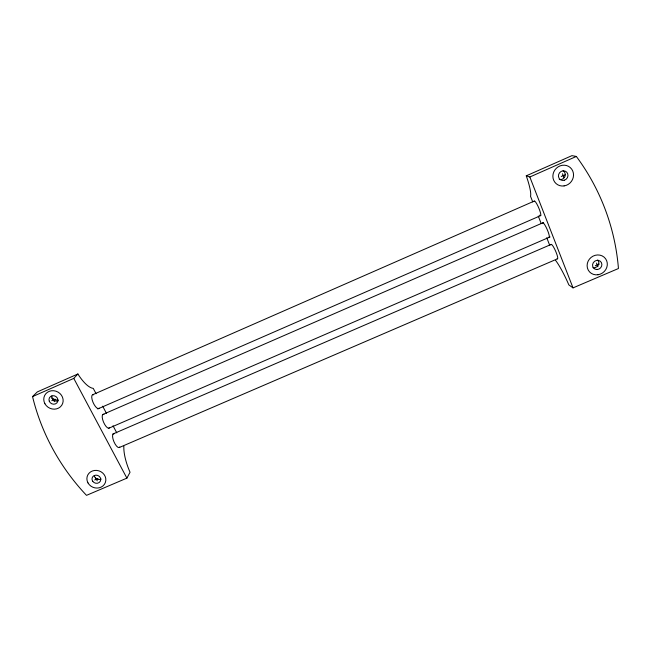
<?xml version="1.0" encoding="UTF-8"?>
<svg xmlns="http://www.w3.org/2000/svg" width="651" height="651" viewBox="0 0 651 651"><rect width="100%" height="100%" fill="white"/><g stroke="black" fill="none" stroke-linecap="round" stroke-linejoin="round"><path stroke-width="0.98" d="M96.079 393.717L93.248 388.37A30.32 10.603 64.9 0 1 77.884 373.983L37.31 391.91L32.55 396.597A225.173 216.254 14 0 0 86.502 495.354L126.896 478.135L130.045 472.244A29.441 10.025 67.8 0 1 123.853 446.252M32.55 396.597L73.775 378.394L77.884 373.983M532.738 201.932L530.524 196.276A31.956 5.371 67.3 0 0 526.268 175.827L571.944 155.646L576.338 156.452A229.315 223.293 -20.3 0 1 618.45 268.513L573.026 287.888L568.836 284.886A30.979 5.062 65.9 0 0 555.604 260.376M526.268 175.827L529.833 176.991L576.338 156.452M51.746 400.699L55.172 399.193M561.268 176.486L565.141 174.785M92.898 394.644L534.316 201.053M97.707 408.974L540.794 215.562M102.809 414.492L543.609 222.496M108.522 428.358L550.071 236.931M112.818 434.046L551.047 244.459M119.475 447.44L557.435 258.854M94.68 479.966L98.049 478.526M595.315 265.738L599.115 264.111M58.313 400.284L54.887 399.698L51.698 398.087M52.544 398.257L54.367 401.634M95.494 477.622L97.243 480.861M73.775 378.394L126.896 478.135M102.671 406.183L106.43 413.304M113.022 425.77L116.789 432.891M538.271 216.067L541.217 223.61M546.75 237.753L549.704 245.289M529.833 176.991L573.026 287.888M562.48 173.736L563.929 177.536M596.528 263.11L597.911 266.747M109.514 427.74A7.511 2.661 66.5 0 1 103.476 421.986A7.511 2.661 66.5 0 1 103.973 414.378M119.792 447.025A7.47 2.637 67 0 1 113.909 441.663A7.47 2.637 67 0 1 114.185 433.753M99.164 408.193A7.552 2.694 65.9 0 1 92.979 402.22A7.552 2.694 65.9 0 1 93.598 394.783M57.776 401.024A4.516 4.15 27.8 0 1 51.852 395.971M101.125 478.99A4.386 4.004 20.3 0 1 94.322 475.621M542.584 223.358A7.918 1.351 66.5 0 1 547.052 229.209A7.918 1.351 66.5 0 1 548.76 237.29M550.982 244.809A7.877 1.335 66.3 0 1 555.572 251.034A7.877 1.335 66.3 0 1 557.101 258.699M534.089 201.631A7.967 1.367 66.8 0 1 538.89 208.222A7.967 1.367 66.8 0 1 539.728 215.147M563.082 170.708A4.891 4.598 -49.1 0 1 559.242 179.554M597.699 259.952A4.752 4.419 -39.1 0 1 592.939 267.707M87.975 482.879A9.586 8.748 20.2 0 0 104.396 484.368A9.586 8.748 20.2 0 0 96.722 470.413A9.586 8.748 20.2 0 0 87.975 482.879M44.927 403.75A9.871 9.065 27.7 0 0 61.723 405.304A9.871 9.065 27.7 0 0 53.716 390.73A9.871 9.065 27.7 0 0 44.927 403.75M49.248 401.138A4.565 4.191 27.7 0 0 56.906 402.896A4.565 4.191 27.7 0 0 54.212 395.792A4.565 4.191 27.7 0 0 49.248 401.138M92.759 481.358A4.435 4.044 20.2 0 0 100.327 481.211A4.435 4.044 20.2 0 0 96.006 475.149A4.435 4.044 20.2 0 0 92.759 481.358M598 274.746A10.392 9.667 -39 0 0 605.56 258.707A10.392 9.667 -39 0 0 588.097 261.246A10.392 9.667 -39 0 0 598 274.746M564.091 185.917A10.701 10.05 -49 0 0 571.684 169.122A10.701 10.05 -49 0 0 553.846 171.783A10.701 10.05 -49 0 0 564.091 185.917M564.295 180.246A4.948 4.647 -49 0 0 566.687 172.116A4.948 4.647 -49 0 0 558.631 174.525A4.948 4.647 -49 0 0 564.295 180.246M597.032 269.522A4.801 4.467 -39 0 0 601.353 262.499A4.801 4.467 -39 0 0 593.264 262.744A4.801 4.467 -39 0 0 597.032 269.522"/></g></svg>
